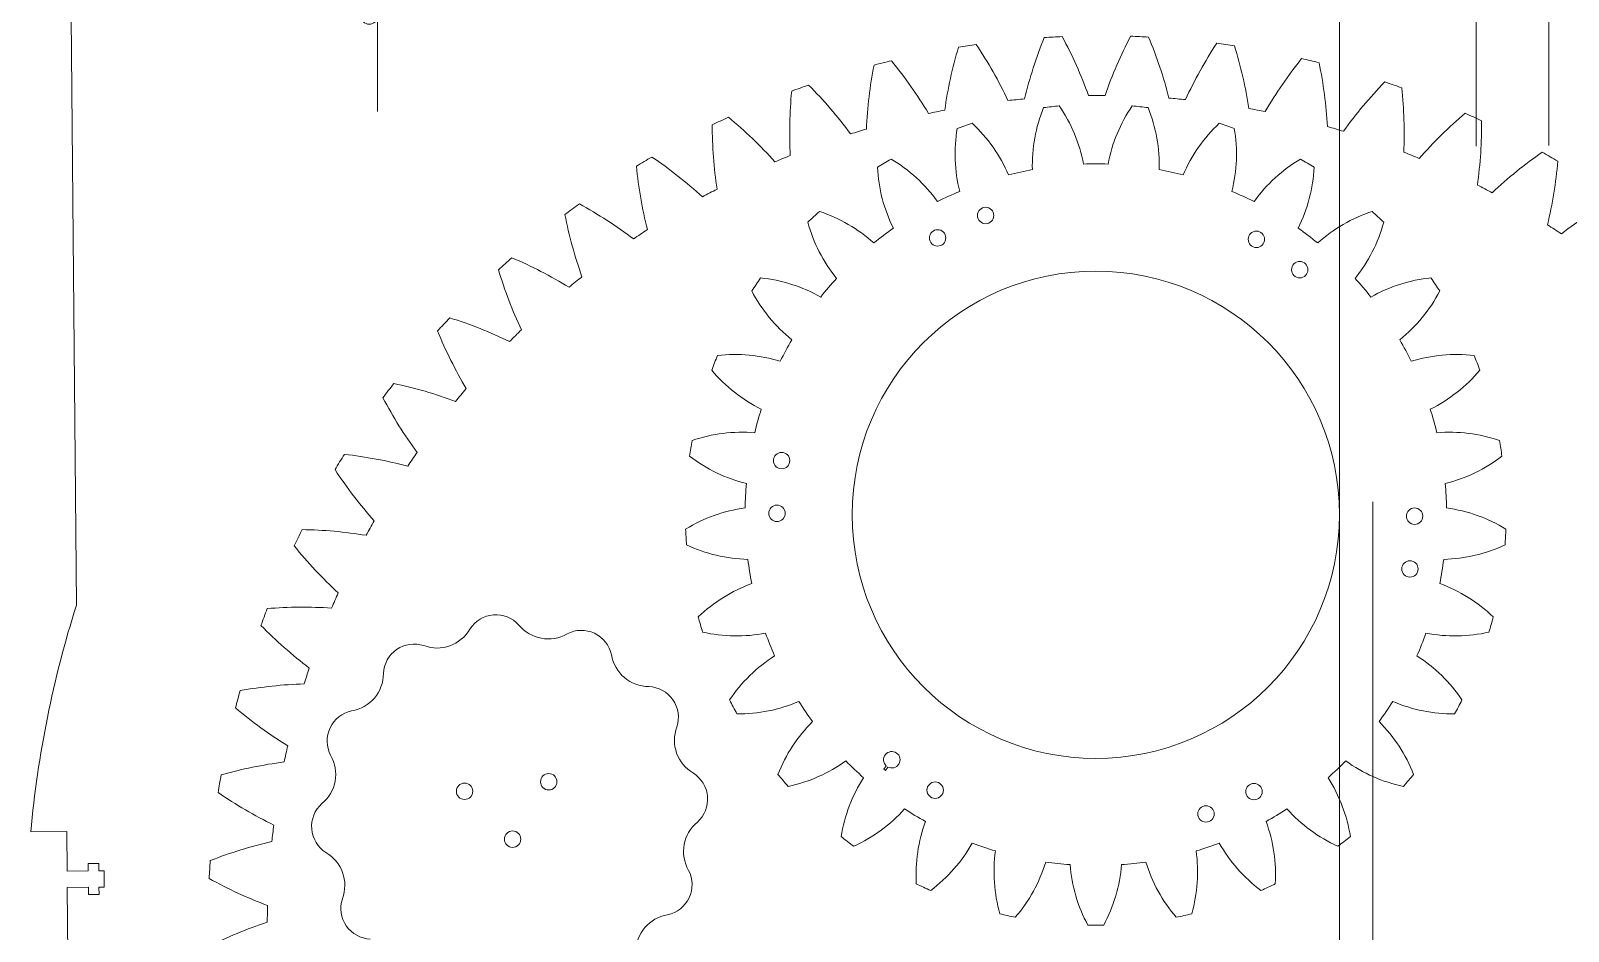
# Model space of a CAD drawing. Header units: millimetres. Extents: x -270 to 270, y -1120 to 1355.
# Drawn here: x -268.3 to 22.1, y 483.5 to 653.6 of the extents above; entities that cross this region are included whole.
import ezdxf

# ---------------------------------------------------------------- set-up
doc = ezdxf.new("R2010")
doc.units = ezdxf.units.MM
doc.header["$MEASUREMENT"] = 0
doc.layers.add('Layer 1', color=7, linetype='Continuous')

msp = doc.modelspace()

# ---------------------------------------------------------------- linework, layer by layer
at = {"layer": 'Layer 1', "lineweight": 15}
for points, knots in [([(-21.1555, 562.1872), (-21.1555, 587.5922), (-41.7503, 608.1871), (-67.1554, 608.1872), (-67.1554, 608.1872), (-92.5605, 608.1872), (-113.1554, 587.5924), (-113.1555, 562.1873), (-113.1555, 562.1873), (-113.1555, 536.7822), (-92.5607, 516.1873), (-67.1556, 516.1872), (-67.1556, 516.1872), (-41.7506, 516.1871), (-21.1556, 536.7818), (-21.1555, 562.1869), (-21.1525, 1324.3399), (-21.1555, -962.1128), (-21.1555, 562.1872)], [0, 0, 0, 0, 0.2, 0.2, 0.2, 0.2, 0.4, 0.4, 0.4, 0.4, 0.6, 0.6, 0.6, 0.6, 1, 1, 1, 1.0003, 1.0003, 1.0003, 1.0003]), ([(-14.8503, 404.3228), (-14.8503, 429.7279), (-35.4452, 450.3228), (-60.8503, 450.3228), (-60.8503, 450.3228), (-86.2554, 450.3228), (-106.8503, 429.728), (-106.8503, 404.3229), (-106.8503, 404.3229), (-106.8504, 378.9179), (-86.2556, 358.3229), (-60.8505, 358.3228), (-60.8505, 358.3228), (-35.4454, 358.3227), (-14.8505, 378.9175), (-14.8503, 404.3226), (-14.8443, 1166.4756), (-14.8503, -1119.9832), (-14.8503, 404.3228)], [0, 0, 0, 0, 0.2, 0.2, 0.2, 0.2, 0.4, 0.4, 0.4, 0.4, 0.6, 0.6, 0.6, 0.6, 1, 1, 1, 1.0002, 1.0002, 1.0002, 1.0002]), ([(-202.8198, 656.3649), (-202.8198, 657.2209), (-203.5138, 657.9149), (-204.3698, 657.9149), (-204.3698, 657.9149), (-205.2259, 657.9149), (-205.9198, 657.2209), (-205.9198, 656.3649), (-205.9198, 656.3649), (-205.9198, 655.5088), (-205.2259, 654.8149), (-204.3698, 654.8149), (-204.3698, 654.8149), (-203.5138, 654.8149), (-202.8198, 655.5088), (-202.8198, 656.3648), (-202.8198, 682.0448), (-202.8198, 605.0049), (-202.8198, 656.3649)], [0, 0, 0, 0, 0.2, 0.2, 0.2, 0.2, 0.4, 0.4, 0.4, 0.4, 0.6, 0.6, 0.6, 0.6, 1, 1, 1, 1.0001, 1.0001, 1.0001, 1.0001]), ([(-86.4148, 618.6847), (-86.4148, 619.5408), (-87.1088, 620.2347), (-87.9648, 620.2347), (-87.9648, 620.2347), (-88.8209, 620.2347), (-89.5148, 619.5408), (-89.5148, 618.6847), (-89.5148, 618.6847), (-89.5148, 617.8287), (-88.8209, 617.1347), (-87.9648, 617.1347), (-87.9648, 617.1347), (-87.1088, 617.1347), (-86.4148, 617.8287), (-86.4148, 618.6847)], [0, 0, 0, 0, 0.2, 0.2, 0.2, 0.2, 0.4, 0.4, 0.4, 0.4, 0.6, 0.6, 0.6, 0.6, 1, 1, 1, 1]), ([(-95.4791, 614.4611), (-95.4791, 615.3172), (-96.1731, 616.0111), (-97.0291, 616.0111), (-97.0291, 616.0111), (-97.8852, 616.0111), (-98.5791, 615.3172), (-98.5791, 614.4611), (-98.5791, 614.4611), (-98.5791, 613.6051), (-97.8852, 612.9111), (-97.0291, 612.9111), (-97.0291, 612.9111), (-96.1731, 612.9111), (-95.4791, 613.6051), (-95.4791, 614.4611)], [0, 0, 0, 0, 0.2, 0.2, 0.2, 0.2, 0.4, 0.4, 0.4, 0.4, 0.6, 0.6, 0.6, 0.6, 1, 1, 1, 1]), ([(-35.2717, 614.1955), (-35.2717, 615.0516), (-35.9656, 615.7455), (-36.8217, 615.7455), (-36.8217, 615.7455), (-37.6777, 615.7455), (-38.3717, 615.0516), (-38.3717, 614.1955), (-38.3717, 614.1955), (-38.3717, 613.3395), (-37.6777, 612.6455), (-36.8217, 612.6455), (-36.8217, 612.6455), (-35.9657, 612.6455), (-35.2717, 613.3395), (-35.2717, 614.1955)], [0, 0, 0, 0, 0.2, 0.2, 0.2, 0.2, 0.4, 0.4, 0.4, 0.4, 0.6, 0.6, 0.6, 0.6, 1, 1, 1, 1]), ([(-27.0818, 608.4574), (-27.0818, 609.3134), (-27.7758, 610.0074), (-28.6318, 610.0074), (-28.6318, 610.0074), (-29.4879, 610.0074), (-30.1818, 609.3134), (-30.1818, 608.4574), (-30.1818, 608.4574), (-30.1818, 607.6014), (-29.4879, 606.9074), (-28.6318, 606.9074), (-28.6318, 606.9074), (-27.7758, 606.9074), (-27.0818, 607.6014), (-27.0818, 608.4574)], [0, 0, 0, 0, 0.2, 0.2, 0.2, 0.2, 0.4, 0.4, 0.4, 0.4, 0.6, 0.6, 0.6, 0.6, 1, 1, 1, 1]), ([(-124.9385, 572.4145), (-124.9385, 573.2705), (-125.6324, 573.9645), (-126.4885, 573.9645), (-126.4885, 573.9645), (-127.3445, 573.9645), (-128.0385, 573.2705), (-128.0385, 572.4145), (-128.0385, 572.4145), (-128.0385, 571.5584), (-127.3445, 570.8645), (-126.4885, 570.8645), (-126.4885, 570.8645), (-125.6324, 570.8645), (-124.9385, 571.5584), (-124.9385, 572.4145)], [0, 0, 0, 0, 0.2, 0.2, 0.2, 0.2, 0.4, 0.4, 0.4, 0.4, 0.6, 0.6, 0.6, 0.6, 1, 1, 1, 1]), ([(-125.8129, 562.4528), (-125.8129, 563.3088), (-126.5069, 564.0028), (-127.3629, 564.0028), (-127.3629, 564.0028), (-128.2189, 564.0028), (-128.9129, 563.3088), (-128.9129, 562.4528), (-128.9129, 562.4528), (-128.9129, 561.5967), (-128.2189, 560.9028), (-127.3629, 560.9028), (-127.3629, 560.9028), (-126.5069, 560.9028), (-125.8129, 561.5967), (-125.8129, 562.4528)], [0, 0, 0, 0, 0.2, 0.2, 0.2, 0.2, 0.4, 0.4, 0.4, 0.4, 0.6, 0.6, 0.6, 0.6, 1, 1, 1, 1]), ([(-5.398, 561.9215), (-5.398, 562.7776), (-6.092, 563.4715), (-6.948, 563.4715), (-6.948, 563.4715), (-7.804, 563.4715), (-8.498, 562.7776), (-8.498, 561.9215), (-8.498, 561.9215), (-8.498, 561.0655), (-7.8041, 560.3715), (-6.948, 560.3715), (-6.948, 560.3715), (-6.092, 560.3715), (-5.398, 561.0655), (-5.398, 561.9215)], [0, 0, 0, 0, 0.2, 0.2, 0.2, 0.2, 0.4, 0.4, 0.4, 0.4, 0.6, 0.6, 0.6, 0.6, 1, 1, 1, 1]), ([(-6.2724, 551.9598), (-6.2724, 552.8159), (-6.9664, 553.5098), (-7.8224, 553.5098), (-7.8224, 553.5098), (-8.6785, 553.5098), (-9.3724, 552.8159), (-9.3724, 551.9598), (-9.3724, 551.9598), (-9.3724, 551.1038), (-8.6785, 550.4098), (-7.8224, 550.4098), (-7.8224, 550.4098), (-6.9664, 550.4098), (-6.2724, 551.1038), (-6.2724, 551.9598)], [0, 0, 0, 0, 0.2, 0.2, 0.2, 0.2, 0.4, 0.4, 0.4, 0.4, 0.6, 0.6, 0.6, 0.6, 1, 1, 1, 1]), ([(-176.1103, 541.3554), (-177.3236, 542.712), (-179.1025, 543.4218), (-180.9165, 543.2733), (-180.9165, 543.2733), (-182.7305, 543.1248), (-184.3701, 542.1351), (-185.3467, 540.5992)], [0, 0, 0, 0, 0.33333333, 0.33333333, 0.33333333, 0.33333333, 1, 1, 1, 1]), ([(-158.6157, 535.732), (-158.9882, 537.5136), (-160.1738, 539.0177), (-161.819, 539.7961), (-161.819, 539.7961), (-163.4643, 540.5745), (-165.3791, 540.5372), (-166.9928, 539.6953)], [0, 0, 0, 0, 0.33333333, 0.33333333, 0.33333333, 0.33333333, 1, 1, 1, 1]), ([(-194.0727, 537.4781), (-195.8018, 538.0462), (-197.6972, 537.7716), (-199.194, 536.7359), (-199.194, 536.7359), (-200.6907, 535.7003), (-201.6158, 534.0233), (-201.6936, 532.2049)], [0, 0, 0, 0, 0.33333333, 0.33333333, 0.33333333, 0.33333333, 1, 1, 1, 1]), ([(-146.2766, 522.1148), (-145.7084, 523.8439), (-145.9831, 525.7393), (-147.0187, 527.236), (-147.0187, 527.236), (-148.0544, 528.7327), (-149.7313, 529.6578), (-151.5497, 529.7356)], [0, 0, 0, 0, 0.33333333, 0.33333333, 0.33333333, 0.33333333, 1, 1, 1, 1]), ([(-207.69, 525.139), (-209.4715, 524.7665), (-210.9757, 523.5809), (-211.754, 521.9357), (-211.754, 521.9357), (-212.5324, 520.2904), (-212.4951, 518.3756), (-211.6533, 516.7619)], [0, 0, 0, 0, 0.33333333, 0.33333333, 0.33333333, 0.33333333, 1, 1, 1, 1]), ([(-106.3973, 514.5433), (-105.6731, 514.1647), (-104.7794, 514.4133), (-104.3548, 515.1114), (-104.3548, 515.1114), (-103.9302, 515.8096), (-104.1204, 516.7175), (-104.7897, 517.1863), (-104.7897, 517.1863), (-105.4589, 517.6552), (-106.3772, 517.524), (-106.8883, 516.8865), (-106.8883, 516.8865), (-107.3995, 516.249), (-107.328, 515.3242), (-106.7249, 514.7729)], [0, 0, 0, 0, 0.2, 0.2, 0.2, 0.2, 0.4, 0.4, 0.4, 0.4, 0.6, 0.6, 0.6, 0.6, 1, 1, 1, 1]), ([(-184.8152, 509.9725), (-184.8152, 510.8285), (-185.5092, 511.5225), (-186.3652, 511.5225), (-186.3652, 511.5225), (-187.2213, 511.5225), (-187.9152, 510.8285), (-187.9152, 509.9725), (-187.9152, 509.9725), (-187.9152, 509.1165), (-187.2213, 508.4225), (-186.3652, 508.4225), (-186.3652, 508.4225), (-185.5092, 508.4225), (-184.8152, 509.1164), (-184.8152, 509.9725)], [0, 0, 0, 0, 0.2, 0.2, 0.2, 0.2, 0.4, 0.4, 0.4, 0.4, 0.6, 0.6, 0.6, 0.6, 1, 1, 1, 1]), ([(-168.9156, 511.7615), (-168.9156, 512.6176), (-169.6095, 513.3115), (-170.4656, 513.3115), (-170.4656, 513.3115), (-171.3216, 513.3116), (-172.0156, 512.6176), (-172.0156, 511.7616), (-172.0156, 511.7616), (-172.0156, 510.9055), (-171.3216, 510.2116), (-170.4656, 510.2115), (-170.4656, 510.2115), (-169.6095, 510.2115), (-168.9156, 510.9055), (-168.9156, 511.7615)], [0, 0, 0, 0, 0.2, 0.2, 0.2, 0.2, 0.4, 0.4, 0.4, 0.4, 0.6, 0.6, 0.6, 0.6, 1, 1, 1, 1]), ([(-142.3993, 504.1523), (-141.0427, 505.3657), (-140.3329, 507.1445), (-140.4814, 508.9585), (-140.4814, 508.9585), (-140.6299, 510.7725), (-141.6196, 512.4122), (-143.1555, 513.3887)], [0, 0, 0, 0, 0.33333333, 0.33333333, 0.33333333, 0.33333333, 1, 1, 1, 1]), ([(-95.9392, 510.1788), (-95.9392, 511.0348), (-96.6332, 511.7288), (-97.4892, 511.7288), (-97.4892, 511.7288), (-98.3452, 511.7288), (-99.0392, 511.0348), (-99.0392, 510.1788), (-99.0392, 510.1788), (-99.0392, 509.3228), (-98.3453, 508.6288), (-97.4892, 508.6288), (-97.4892, 508.6288), (-96.6332, 508.6288), (-95.9392, 509.3227), (-95.9392, 510.1788)], [0, 0, 0, 0, 0.2, 0.2, 0.2, 0.2, 0.4, 0.4, 0.4, 0.4, 0.6, 0.6, 0.6, 0.6, 1, 1, 1, 1]), ([(-35.7318, 509.9132), (-35.7318, 510.7692), (-36.4257, 511.4632), (-37.2818, 511.4632), (-37.2818, 511.4632), (-38.1378, 511.4632), (-38.8318, 510.7692), (-38.8318, 509.9132), (-38.8318, 509.9132), (-38.8318, 509.0571), (-38.1378, 508.3632), (-37.2818, 508.3632), (-37.2818, 508.3632), (-36.4257, 508.3632), (-35.7318, 509.0571), (-35.7318, 509.9132)], [0, 0, 0, 0, 0.2, 0.2, 0.2, 0.2, 0.4, 0.4, 0.4, 0.4, 0.6, 0.6, 0.6, 0.6, 1, 1, 1, 1]), ([(-213.3134, 507.6444), (-214.6699, 506.4311), (-215.3798, 504.6522), (-215.2312, 502.8382), (-215.2312, 502.8382), (-215.0827, 501.0242), (-214.093, 499.3846), (-212.5571, 498.408)], [0, 0, 0, 0, 0.33333333, 0.33333333, 0.33333333, 0.33333333, 1, 1, 1, 1]), ([(-44.7961, 505.6896), (-44.7961, 506.5456), (-45.49, 507.2396), (-46.3461, 507.2396), (-46.3461, 507.2396), (-47.2021, 507.2396), (-47.8961, 506.5456), (-47.8961, 505.6896), (-47.8961, 505.6896), (-47.8961, 504.8336), (-47.2021, 504.1396), (-46.3461, 504.1396), (-46.3461, 504.1396), (-45.49, 504.1396), (-44.7961, 504.8335), (-44.7961, 505.6896)], [0, 0, 0, 0, 0.2, 0.2, 0.2, 0.2, 0.4, 0.4, 0.4, 0.4, 0.6, 0.6, 0.6, 0.6, 1, 1, 1, 1]), ([(-175.7472, 500.9297), (-175.7472, 501.7858), (-176.4412, 502.4797), (-177.2972, 502.4797), (-177.2972, 502.4797), (-178.1533, 502.4797), (-178.8472, 501.7858), (-178.8472, 500.9297), (-178.8472, 500.9297), (-178.8472, 500.0737), (-178.1533, 499.3797), (-177.2972, 499.3797), (-177.2972, 499.3797), (-176.4412, 499.3797), (-175.7472, 500.0737), (-175.7472, 500.9297)], [0, 0, 0, 0, 0.2, 0.2, 0.2, 0.2, 0.4, 0.4, 0.4, 0.4, 0.6, 0.6, 0.6, 0.6, 1, 1, 1, 1]), ([(-148.0227, 486.6577), (-146.2411, 487.0303), (-144.737, 488.2158), (-143.9586, 489.8611), (-143.9586, 489.8611), (-143.1802, 491.5063), (-143.2175, 493.4211), (-144.0594, 495.0348)], [0, 0, 0, 0, 0.33333333, 0.33333333, 0.33333333, 0.33333333, 1, 1, 1, 1]), ([(-209.436, 489.682), (-210.0042, 487.9529), (-209.7295, 486.0574), (-208.6939, 484.5607), (-208.6939, 484.5607), (-207.6583, 483.064), (-205.9813, 482.1389), (-204.1629, 482.0611)], [0, 0, 0, 0, 0.33333333, 0.33333333, 0.33333333, 0.33333333, 1, 1, 1, 1])]:
    msp.add_open_spline(points, degree=3, knots=knots, dxfattribs=at)
at = {"layer": 'Layer 1', "color": 1, "lineweight": 9}
for points in [[(4.6727, 673.3688), (4.6727, 675.3371), (3.0771, 676.9328), (1.1087, 676.9328), (1.1087, 676.9328), (-0.8596, 676.9328), (-2.4553, 675.3371), (-2.4553, 673.3688), (-2.4553, 673.3688), (-2.4553, 671.4004), (-0.8596, 669.8048), (1.1087, 669.8048), (1.1087, 669.8048), (3.077, 669.8047), (4.6727, 671.4004), (4.6727, 673.3687), (4.6727, 732.4177), (4.6727, 555.2708), (4.6727, 673.3688)], [(18.4002, 673.4986), (18.4002, 675.4669), (16.8046, 677.0626), (14.8362, 677.0626), (14.8362, 677.0626), (12.8679, 677.0626), (11.2722, 675.4669), (11.2722, 673.4986), (11.2722, 673.4986), (11.2722, 671.5302), (12.8679, 669.9346), (14.8362, 669.9346), (14.8362, 669.9346), (16.8046, 669.9346), (18.4002, 671.5302), (18.4002, 673.4985), (18.4002, 732.5475), (18.4002, 555.4006), (18.4002, 673.4986)]]:
    msp.add_open_spline(points, degree=3, knots=[0, 0, 0, 0, 0.2, 0.2, 0.2, 0.2, 0.4, 0.4, 0.4, 0.4, 0.6, 0.6, 0.6, 0.6, 1, 1, 1, 1.0001, 1.0001, 1.0001, 1.0001], dxfattribs=at)
at = {"layer": 'Layer 1', "lineweight": 15}
for points in [[(-259.6788, 545.0971), (-259.6788, 545.0971), (-260.8472, 677.1634), (-260.8472, 677.1634)], [(-93.0823, 650.463), (-94.2425, 646.5731), (-95.1097, 642.6016), (-95.6763, 638.5821)], [(-89.7327, 650.9705), (-90.8509, 650.8126), (-91.9675, 650.6434), (-93.0823, 650.463)], [(-83.7356, 640.3912), (-85.4676, 644.0625), (-87.4722, 647.5989), (-89.7327, 650.9705)], [(-76.8787, 652.2867), (-78.409, 648.5268), (-79.6554, 644.6576), (-80.6073, 640.7115)], [(-73.4958, 652.4685), (-74.624, 652.4192), (-75.7517, 652.3586), (-76.8787, 652.2867)], [(-68.5478, 641.3598), (-69.9173, 645.1811), (-71.5713, 648.8944), (-73.4958, 652.4685)], [(-60.5748, 652.5379), (-62.4608, 648.9433), (-64.0748, 645.2125), (-65.4032, 641.3767)], [(-57.1901, 652.3924), (-58.3178, 652.4522), (-59.4461, 652.5007), (-60.5748, 652.5379)], [(-53.3373, 640.858), (-54.3317, 644.7936), (-55.6195, 648.6492), (-57.1901, 652.3924)], [(-44.3227, 651.2144), (-46.5468, 647.8186), (-48.5134, 644.261), (-50.2058, 640.5713)], [(-40.9679, 650.7429), (-42.0845, 650.9113), (-43.2029, 651.0685), (-44.3227, 651.2144)], [(-38.2463, 638.8905), (-38.8562, 642.9037), (-39.7659, 646.8656), (-40.9679, 650.7429)], [(-105.7492, 647.9125), (-106.847, 647.6473), (-107.942, 647.3712), (-109.0342, 647.0841)], [(-98.7591, 637.9614), (-100.8373, 641.4484), (-103.1739, 644.7747), (-105.7492, 647.9125)], [(-28.2742, 648.3285), (-30.8157, 645.1633), (-33.1165, 641.812), (-35.1571, 638.3029)], [(-24.9806, 647.5355), (-26.0758, 647.8108), (-27.1737, 648.0752), (-28.2742, 648.3285)], [(-23.4157, 635.4757), (-23.6353, 639.5291), (-24.1584, 643.5603), (-24.9806, 647.5355)], [(-109.0342, 647.0841), (-109.8136, 643.1003), (-110.2934, 639.0637), (-110.4695, 635.0082)], [(-124.5855, 642.1813), (-124.9768, 638.1409), (-125.0647, 634.0768), (-124.8486, 630.0233)], [(-121.3958, 643.3229), (-122.4629, 642.953), (-123.5261, 642.5725), (-124.5855, 642.1813)], [(-113.4779, 634.0928), (-115.883, 637.363), (-118.5297, 640.4483), (-121.3958, 643.3229)], [(-12.5792, 643.9072), (-15.4144, 641.0021), (-18.0278, 637.8885), (-20.3975, 634.5927)], [(-9.3775, 642.8), (-10.441, 643.1798), (-11.5083, 643.5489), (-12.5792, 643.9072)], [(-8.9838, 630.6455), (-8.8112, 634.701), (-8.9428, 638.7637), (-9.3775, 642.7996)], [(-80.6073, 640.7115), (-81.6511, 640.6152), (-82.694, 640.5084), (-83.7356, 640.3912)], [(-77.0196, 639.0568), (-78.5268, 635.3408), (-79.2469, 631.3526), (-79.1344, 627.3442)], [(-74.0466, 639.3802), (-75.0396, 639.2915), (-76.0308, 639.1837), (-77.0196, 639.0568)], [(-69.4634, 628.3959), (-70.2152, 632.3349), (-71.7759, 636.075), (-74.0466, 639.3802)], [(-65.4032, 641.3767), (-66.4514, 641.3815), (-67.4997, 641.3759), (-68.5478, 641.3598)], [(-60.2643, 639.3802), (-62.535, 636.075), (-64.0957, 632.3349), (-64.8475, 628.3959)], [(-57.2913, 639.0568), (-58.2801, 639.1837), (-59.2713, 639.2915), (-60.2643, 639.3802)], [(-55.1765, 627.3442), (-55.064, 631.3526), (-55.7841, 635.3407), (-57.2912, 639.0567)], [(-50.2058, 640.5713), (-51.2487, 640.6773), (-52.2926, 640.7728), (-53.3373, 640.858)], [(-35.1571, 638.3029), (-36.1848, 638.5091), (-37.2147, 638.7049), (-38.2463, 638.8905)], [(-136.5265, 637.2446), (-137.5528, 636.7735), (-138.5744, 636.2921), (-139.591, 635.8005)], [(-127.7547, 628.8218), (-130.4641, 631.8446), (-133.3962, 634.6601), (-136.5265, 637.2446)], [(-95.6763, 638.5821), (-96.706, 638.3854), (-97.7336, 638.1785), (-98.7591, 637.9614)], [(-90.4797, 636.094), (-91.4304, 635.794), (-92.3753, 635.4757), (-93.3137, 635.1392)], [(-83.6423, 626.3519), (-85.2234, 630.0371), (-87.5515, 633.3543), (-90.4797, 636.094)], [(-43.8312, 636.094), (-46.7594, 633.3543), (-49.0875, 630.0371), (-50.6686, 626.3519)], [(-40.9972, 635.1392), (-41.9356, 635.4757), (-42.8805, 635.794), (-43.8312, 636.094)], [(2.6158, 637.9918), (-0.4865, 635.3738), (-3.3882, 632.527), (-6.065, 629.4753)], [(5.6957, 636.5807), (4.6738, 637.0614), (3.6471, 637.5318), (2.6158, 637.9918)], [(4.9145, 624.445), (5.4777, 628.4649), (5.7388, 632.5213), (5.6957, 636.5803)], [(-139.591, 635.8005), (-139.5906, 631.7412), (-139.2859, 627.6876), (-138.6795, 623.6738)], [(-110.4695, 635.0082), (-111.4753, 634.7131), (-112.4782, 634.408), (-113.4779, 634.0928)], [(-93.3137, 635.1392), (-93.9868, 631.186), (-93.8327, 627.1363), (-92.8612, 623.2457)], [(-41.4497, 623.2457), (-40.4782, 627.1362), (-40.3241, 631.1859), (-40.9972, 635.139)], [(-20.3975, 634.5927), (-21.4006, 634.8971), (-22.4067, 635.1914), (-23.4157, 635.4757)], [(-6.065, 629.4753), (-7.034, 629.8751), (-8.007, 630.2652), (-8.9838, 630.6455)], [(17.169, 630.6375), (13.8285, 628.3311), (10.6656, 625.7776), (7.7067, 622.9986)], [(20.0983, 628.9357), (19.1276, 629.5127), (18.1511, 630.08), (17.169, 630.6375)], [(-150.9998, 629.7343), (-151.9759, 629.1664), (-152.9462, 628.5886), (-153.9107, 628.0012)], [(-153.9107, 628.0012), (-153.5184, 623.9609), (-152.8239, 619.9557), (-151.833, 616.0191)], [(-141.4561, 622.1975), (-144.4446, 624.9447), (-147.6347, 627.464), (-150.9998, 629.7343)], [(-124.8486, 630.0233), (-125.8213, 629.6325), (-126.79, 629.232), (-127.7547, 628.8218)], [(-105.8222, 629.3521), (-106.6862, 628.8547), (-107.5405, 628.3407), (-108.3847, 627.8103)], [(-108.3847, 627.8103), (-108.1922, 623.8049), (-107.1711, 619.883), (-105.386, 616.2922)], [(-97.0504, 621.3076), (-99.3867, 624.5667), (-102.3735, 627.3059), (-105.8222, 629.3521)], [(-79.1344, 627.3442), (-80.6481, 627.0659), (-82.1517, 626.7349), (-83.6423, 626.3519)], [(-64.8475, 628.3959), (-66.3857, 628.4496), (-67.9252, 628.4496), (-69.4634, 628.3959)], [(-50.6686, 626.3519), (-52.1592, 626.7349), (-53.6628, 627.0659), (-55.1765, 627.3442)], [(-28.4887, 629.3521), (-31.9374, 627.3059), (-34.9242, 624.5667), (-37.2605, 621.3076)], [(-28.9249, 616.2922), (-27.1398, 619.883), (-26.1187, 623.8049), (-25.9262, 627.8103)], [(-25.9262, 627.8103), (-26.7704, 628.3407), (-27.6247, 628.8547), (-28.4887, 629.3521)], [(18.1494, 616.932), (19.098, 620.8789), (19.7495, 624.8914), (20.0983, 628.9357)], [(7.7067, 622.9986), (6.7808, 623.49), (5.85, 623.9721), (4.9145, 624.445)], [(-138.6795, 623.6738), (-139.6099, 623.191), (-140.5355, 622.6988), (-141.4561, 622.1975)], [(-92.8612, 623.2457), (-94.2797, 622.6485), (-95.6769, 622.0021), (-97.0504, 621.3076)], [(-37.2605, 621.3076), (-38.634, 622.0021), (-40.0312, 622.6485), (-41.4497, 623.2457)], [(30.9444, 621.9128), (27.3969, 619.9397), (24.0023, 617.7034), (20.7891, 615.2228)], [(-164.6807, 620.8623), (-165.5974, 620.2028), (-166.5075, 619.5341), (-167.4108, 618.8563)], [(-167.4108, 618.8563), (-166.6304, 614.8727), (-165.5526, 610.9532), (-164.1864, 607.1307)], [(-154.4541, 614.2817), (-157.6938, 616.7276), (-161.1123, 618.9273), (-164.6807, 620.8623)], [(-119.3567, 619.4696), (-120.0935, 618.7981), (-120.8174, 618.1125), (-121.5278, 617.413)], [(-109.0606, 613.4988), (-112.0429, 616.1795), (-115.5488, 618.2126), (-119.3567, 619.4696)], [(-14.9542, 619.4696), (-18.7621, 618.2126), (-22.268, 616.1795), (-25.2503, 613.4988)], [(-12.7831, 617.413), (-13.4935, 618.1125), (-14.2174, 618.7981), (-14.9542, 619.4696)], [(-151.833, 616.0191), (-152.7125, 615.4487), (-153.5862, 614.8696), (-154.4541, 614.2817)], [(-121.5278, 617.413), (-120.4788, 613.5427), (-118.6385, 609.9319), (-116.1232, 606.8088)], [(-105.386, 616.2922), (-106.6429, 615.404), (-107.8686, 614.4724), (-109.0606, 613.4988)], [(-25.2503, 613.4988), (-26.4423, 614.4724), (-27.668, 615.404), (-28.9249, 616.2922)], [(-18.1877, 606.8088), (-15.6724, 609.9319), (-13.8321, 613.5427), (-12.7831, 617.413)], [(20.7891, 615.2228), (19.9149, 615.8013), (19.035, 616.3711), (18.1494, 616.932)], [(-177.4415, 610.7112), (-178.2903, 609.9663), (-179.1316, 609.2129), (-179.9652, 608.4511)], [(-166.6276, 605.1484), (-170.0882, 607.2702), (-173.703, 609.1297), (-177.4415, 610.7112)], [(-179.9652, 608.4511), (-178.804, 604.5615), (-177.3529, 600.7643), (-175.6242, 597.0915)], [(-164.1864, 607.1307), (-165.0067, 606.4781), (-165.8204, 605.8173), (-166.6276, 605.1484)], [(-130.4503, 606.9087), (-131.0256, 606.0945), (-131.5851, 605.2692), (-132.1285, 604.4334)], [(-119.1114, 603.2908), (-122.6002, 605.2678), (-126.4612, 606.4996), (-130.4503, 606.9087)], [(-3.8606, 606.9087), (-7.8497, 606.4996), (-11.7107, 605.2678), (-15.1995, 603.2908)], [(-2.1824, 604.4334), (-2.7258, 605.2692), (-3.2853, 606.0945), (-3.8606, 606.9087)], [(-132.1285, 604.4334), (-130.272, 600.8791), (-127.6986, 597.7483), (-124.5707, 595.239)], [(-116.1232, 606.8088), (-117.1598, 605.6712), (-118.1565, 604.4978), (-119.1114, 603.2908)], [(-15.1995, 603.2908), (-16.1544, 604.4978), (-17.1511, 605.6712), (-18.1877, 606.8088)], [(-9.7402, 595.239), (-6.6124, 597.7483), (-4.0389, 600.8791), (-2.1824, 604.4334)], [(-189.163, 599.376), (-189.9359, 598.5527), (-190.7006, 597.7216), (-191.4568, 596.8829)], [(-177.8626, 594.8829), (-181.5119, 596.6608), (-185.2893, 598.1627), (-189.163, 599.376)], [(-191.4568, 596.8829), (-189.9256, 593.1234), (-188.1148, 589.484), (-186.0397, 585.9952)], [(-175.6242, 597.0915), (-176.3777, 596.3627), (-177.1239, 595.6265), (-177.8626, 594.8829)], [(-126.7328, 591.1608), (-130.565, 592.3416), (-134.6005, 592.7147), (-138.5843, 592.2566)], [(-124.5707, 595.239), (-125.3385, 593.9051), (-126.0596, 592.5449), (-126.7328, 591.1608)], [(-7.5781, 591.1608), (-8.2513, 592.5449), (-8.9724, 593.9051), (-9.7402, 595.239)], [(4.2734, 592.2566), (0.2896, 592.7147), (-3.7459, 592.3416), (-7.5781, 591.1608)], [(-138.5843, 592.2566), (-138.9711, 591.3378), (-139.3401, 590.4115), (-139.6912, 589.4785)], [(-139.6912, 589.4785), (-137.114, 586.4063), (-133.9277, 583.9019), (-130.3335, 582.1237)], [(-3.9774, 582.1237), (-0.3832, 583.9019), (2.8031, 586.4063), (5.3803, 589.4785)], [(5.3803, 589.4785), (5.0292, 590.4115), (4.6602, 591.3378), (4.2734, 592.2566)], [(-199.7358, 586.9624), (-200.4256, 586.0683), (-201.1065, 585.1673), (-201.7782, 584.2595)], [(-188.0545, 583.5809), (-191.8583, 584.9983), (-195.763, 586.1286), (-199.7358, 586.9624)], [(-201.7782, 584.2595), (-199.8913, 580.6654), (-197.7378, 577.2178), (-195.3356, 573.9455)], [(-186.0397, 585.9952), (-186.7193, 585.1972), (-187.3909, 584.3923), (-188.0545, 583.5809)], [(-130.3335, 582.1237), (-130.7967, 580.6559), (-131.2085, 579.1725), (-131.5684, 577.6761)], [(-2.7425, 577.6761), (-3.1024, 579.1725), (-3.5142, 580.6559), (-3.9774, 582.1237)], [(-131.5684, 577.6761), (-135.5648, 578.0054), (-139.5862, 577.5023), (-143.3784, 576.1985)], [(9.0675, 576.1985), (5.2753, 577.5023), (1.2539, 578.0054), (-2.7425, 577.6761)], [(-143.3784, 576.1985), (-143.5586, 575.218), (-143.7199, 574.2341), (-143.8622, 573.2474)], [(9.5513, 573.2474), (9.409, 574.2341), (9.2477, 575.218), (9.0675, 576.1985)], [(-209.0611, 573.5863), (-209.6614, 572.6298), (-210.2521, 571.6673), (-210.8331, 570.6989)], [(-197.108, 571.348), (-201.0309, 572.3916), (-205.0264, 573.1398), (-209.0611, 573.5863)], [(-195.3356, 573.9455), (-195.935, 573.0856), (-196.5259, 572.2197), (-197.108, 571.348)], [(-143.8622, 573.2474), (-140.6848, 570.801), (-137.0346, 569.0402), (-133.1422, 568.0762)], [(-1.1687, 568.0762), (2.7237, 569.0402), (6.3739, 570.801), (9.5513, 573.2474)], [(-210.8331, 570.6989), (-208.6082, 567.3037), (-206.1319, 564.08), (-203.4251, 561.0549)], [(-133.1422, 568.0762), (-133.279, 566.5432), (-133.3623, 565.0059), (-133.3921, 563.4671)], [(-0.9188, 563.4671), (-0.9486, 565.0059), (-1.0319, 566.5432), (-1.1687, 568.0762)], [(-133.3921, 563.4671), (-137.3659, 562.9296), (-141.1851, 561.5737), (-144.6083, 559.4852)], [(10.2974, 559.4852), (6.8742, 561.5737), (3.055, 562.9296), (-0.9188, 563.4671)], [(-203.4251, 561.0549), (-203.9388, 560.1411), (-204.4433, 559.2222), (-204.9386, 558.2984)], [(-217.0519, 559.3727), (-217.5571, 558.3627), (-218.0522, 557.3476), (-218.537, 556.3277)], [(-204.9386, 558.2984), (-208.9439, 558.9586), (-212.993, 559.3177), (-217.0519, 559.3727)], [(-144.6083, 559.4852), (-144.5736, 558.4889), (-144.5196, 557.4934), (-144.4464, 556.4991)], [(10.1355, 556.4991), (10.2087, 557.4934), (10.2627, 558.4889), (10.2974, 559.4852)], [(-218.537, 556.3277), (-215.9948, 553.1631), (-213.2189, 550.1934), (-210.2328, 547.4437)], [(-144.4464, 556.4991), (-140.8175, 554.793), (-136.8741, 553.858), (-132.8654, 553.7533)], [(-1.4455, 553.7533), (2.5632, 553.858), (6.5066, 554.793), (10.1355, 556.4991)], [(-132.8654, 553.7533), (-132.6695, 552.2267), (-132.4204, 550.7075), (-132.1187, 549.1983)], [(-2.1922, 549.1983), (-1.8905, 550.7075), (-1.6414, 552.2267), (-1.4455, 553.7533)], [(-132.1187, 549.1983), (-135.884, 547.819), (-139.3225, 545.6739), (-142.2167, 542.8983)], [(7.9058, 542.8983), (5.0116, 545.6739), (1.5731, 547.819), (-2.1922, 549.1983)], [(-210.2328, 547.4437), (-210.6558, 546.4846), (-211.0693, 545.5213), (-211.4732, 544.554)], [(-259.6788, 545.0971), (-264.0809, 531.1795), (-266.969, 516.8277), (-268.293, 502.2907)], [(-223.6336, 544.4541), (-224.039, 543.4001), (-224.4338, 542.342), (-224.8179, 541.2801)], [(-211.4732, 544.554), (-215.5234, 544.8245), (-219.5883, 544.7911), (-223.6336, 544.4541)], [(-224.8179, 541.2801), (-221.9821, 538.3756), (-218.9326, 535.6877), (-215.695, 533.239)], [(-194.0727, 537.4781), (-190.7921, 536.2494), (-187.1039, 537.5686), (-185.3467, 540.5992)], [(-176.1103, 541.3554), (-173.8835, 538.6511), (-170.0298, 537.9494), (-166.9928, 539.6953)], [(-142.2167, 542.8983), (-141.9686, 541.9328), (-141.7018, 540.9721), (-141.4167, 540.0168)], [(7.1057, 540.0168), (7.3909, 540.9721), (7.6577, 541.9328), (7.9058, 542.8983)], [(-141.4167, 540.0168), (-137.5057, 539.1307), (-133.4536, 539.0653), (-129.5161, 539.8248)], [(-129.5161, 539.8248), (-128.9966, 538.376), (-128.4268, 536.9458), (-127.8076, 535.5368)], [(-6.5033, 535.5368), (-5.8841, 536.9458), (-5.3143, 538.376), (-4.7948, 539.8248)], [(-4.7948, 539.8248), (-0.8573, 539.0653), (3.1948, 539.1307), (7.1057, 540.0168)], [(-158.6157, 535.732), (-158.0394, 532.2766), (-155.0529, 529.7421), (-151.5498, 529.7356)], [(-127.8076, 535.5368), (-131.1885, 533.3803), (-134.0854, 530.5462), (-136.3153, 527.2133)], [(2.0044, 527.2133), (-0.2255, 530.5462), (-3.1224, 533.3803), (-6.5033, 535.5368)], [(-215.695, 533.239), (-216.0235, 532.2436), (-216.3421, 531.2449), (-216.6507, 530.2431)], [(-207.69, 525.139), (-204.2346, 525.7153), (-201.7001, 528.7018), (-201.6936, 532.2049)], [(-228.7447, 528.97), (-229.0465, 527.8818), (-229.3373, 526.7906), (-229.6171, 525.6965)], [(-216.6507, 530.2431), (-220.7082, 530.1214), (-224.7508, 529.6959), (-228.7447, 528.97)], [(-229.6171, 525.6965), (-226.5142, 523.0793), (-223.2196, 520.6982), (-219.7608, 518.5734)], [(-136.3153, 527.2133), (-135.8654, 526.3237), (-135.3984, 525.4428), (-134.9145, 524.5712)], [(-134.9145, 524.5712), (-130.9045, 524.5465), (-126.933, 525.3537), (-123.2509, 526.9419)], [(-123.2509, 526.9419), (-122.4321, 525.6387), (-121.5681, 524.3644), (-120.6606, 523.1214)], [(-13.6503, 523.1214), (-12.7428, 524.3644), (-11.8788, 525.6387), (-11.06, 526.9419)], [(-11.06, 526.9419), (-7.3779, 525.3537), (-3.4064, 524.5465), (0.6036, 524.5712)], [(0.6036, 524.5712), (1.0875, 525.4428), (1.5545, 526.3237), (2.0044, 527.2133)], [(-120.6606, 523.1214), (-123.4988, 520.2886), (-125.7187, 516.898), (-127.18, 513.1637)], [(-7.1309, 513.1637), (-8.5922, 516.898), (-10.8121, 520.2886), (-13.6503, 523.1214)], [(-146.2766, 522.1148), (-147.5053, 518.8342), (-146.1861, 515.1459), (-143.1555, 513.3888)], [(-219.7608, 518.5734), (-219.9917, 517.5509), (-220.2124, 516.5262), (-220.4228, 515.4993)], [(-220.4228, 515.4993), (-224.4496, 514.9866), (-228.4324, 514.1728), (-232.3375, 513.0649)], [(-213.3134, 507.6444), (-210.609, 509.8712), (-209.9073, 513.7249), (-211.6532, 516.7619)], [(-125.244, 510.8844), (-121.3225, 511.7224), (-117.6174, 513.3645), (-114.3627, 515.707)], [(-114.3627, 515.707), (-113.2829, 514.6103), (-112.1652, 513.5516), (-111.0117, 512.5327)], [(-107.1839, 514.1177), (-107.1839, 514.1177), (-106.7249, 514.7729), (-106.7249, 514.7729)], [(-106.8563, 513.8881), (-106.8563, 513.8881), (-107.1839, 514.1177), (-107.1839, 514.1177)], [(-106.3973, 514.5433), (-106.3973, 514.5433), (-106.8563, 513.8881), (-106.8563, 513.8881)], [(-23.2992, 512.5327), (-22.1457, 513.5516), (-21.028, 514.6103), (-19.9482, 515.707)], [(-19.9482, 515.707), (-16.6935, 513.3645), (-12.9884, 511.7224), (-9.0669, 510.8844)], [(-232.3375, 513.0649), (-232.5329, 511.9526), (-232.717, 510.8384), (-232.89, 509.7225)], [(-127.18, 513.1637), (-126.5494, 512.3916), (-125.9039, 511.6317), (-125.244, 510.8844)], [(-111.0117, 512.5327), (-113.1746, 509.156), (-114.6137, 505.3674), (-115.2381, 501.4063)], [(-19.0728, 501.4063), (-19.6972, 505.3674), (-21.1363, 509.156), (-23.2992, 512.5327)], [(-9.0669, 510.8844), (-8.407, 511.6317), (-7.7615, 512.3916), (-7.1309, 513.1637)], [(-232.89, 509.7225), (-229.5489, 507.4169), (-226.0398, 505.365), (-222.3921, 503.5839)], [(-112.8574, 499.5965), (-109.2077, 501.2579), (-105.9422, 503.6581), (-103.2672, 506.6455)], [(-103.2672, 506.6455), (-101.9769, 505.8066), (-100.6577, 505.0129), (-99.3121, 504.2658)], [(-34.9988, 504.2658), (-33.6532, 505.0129), (-32.334, 505.8066), (-31.0437, 506.6455)], [(-31.0437, 506.6455), (-28.3687, 503.6581), (-25.1032, 501.2579), (-21.4535, 499.5965)], [(-261.5008, 502.3507), (-261.5008, 502.3507), (-268.293, 502.2907), (-268.293, 502.2907)], [(-261.4349, 494.901), (-261.4349, 494.901), (-261.5008, 502.3507), (-261.5008, 502.3507)], [(-222.3921, 503.5839), (-222.5233, 502.5439), (-222.644, 501.5026), (-222.7544, 500.4602)], [(-142.3993, 504.1523), (-145.1036, 501.9256), (-145.8053, 498.0719), (-144.0594, 495.0349)], [(-99.3121, 504.2658), (-100.6986, 500.5031), (-101.2896, 496.4937), (-101.0479, 492.491)], [(-33.263, 492.491), (-33.0213, 496.4937), (-33.6123, 500.503), (-34.9987, 504.2657)], [(-222.7544, 500.4602), (-226.7129, 499.5613), (-230.5985, 498.367), (-234.3785, 496.8873)], [(-115.2381, 501.4063), (-114.4562, 500.7878), (-113.6625, 500.1844), (-112.8574, 499.5965)], [(-98.3337, 491.2353), (-95.1265, 493.6424), (-92.4533, 496.6885), (-90.4831, 500.1811)], [(-90.4831, 500.1811), (-89.0426, 499.6392), (-87.5837, 499.1476), (-86.1089, 498.7073)], [(-48.202, 498.7073), (-46.7272, 499.1476), (-45.2683, 499.6392), (-43.8278, 500.1811)], [(-43.8278, 500.1811), (-41.8576, 496.6885), (-39.1844, 493.6424), (-35.9772, 491.2353)], [(-21.4535, 499.5965), (-20.6484, 500.1844), (-19.8547, 500.7878), (-19.0728, 501.4063)], [(-234.3785, 496.8873), (-234.4656, 495.7613), (-234.5413, 494.6346), (-234.6058, 493.5071)], [(-209.436, 489.682), (-208.2074, 492.9625), (-209.5266, 496.6508), (-212.5571, 498.408)], [(-86.1089, 498.7073), (-86.6541, 494.7345), (-86.3694, 490.6918), (-85.2729, 486.8346)], [(-82.3523, 486.1917), (-79.7375, 489.232), (-77.7816, 492.7815), (-76.6083, 496.616)], [(-76.6083, 496.616), (-75.0849, 496.3964), (-73.5544, 496.23), (-72.0195, 496.117)], [(-62.2914, 496.117), (-60.7565, 496.23), (-59.226, 496.3964), (-57.7026, 496.616)], [(-57.7026, 496.616), (-56.5293, 492.7815), (-54.5734, 489.232), (-51.9586, 486.1917)], [(-49.038, 486.8346), (-47.9415, 490.6917), (-47.6568, 494.7344), (-48.202, 498.7071)], [(-257.435, 494.9364), (-257.435, 494.9364), (-261.4349, 494.901), (-261.4349, 494.901)], [(-255.4473, 496.3341), (-255.4473, 496.3341), (-257.4472, 496.3164), (-257.4472, 496.3164)], [(-257.4472, 496.3164), (-257.4472, 496.3164), (-257.435, 494.9364), (-257.435, 494.9364)], [(-255.4351, 494.9541), (-255.4351, 494.9541), (-255.4473, 496.3341), (-255.4473, 496.3341)], [(-254.4351, 494.963), (-254.4351, 494.963), (-255.4351, 494.9541), (-255.4351, 494.9541)], [(-254.4077, 491.8631), (-254.4077, 491.8631), (-254.4351, 494.963), (-254.4351, 494.963)], [(-72.0195, 496.117), (-71.6979, 492.1198), (-70.5508, 488.2329), (-68.6507, 484.7016)], [(-65.6602, 484.7016), (-63.7601, 488.2329), (-62.613, 492.1198), (-62.2914, 496.117)], [(-261.4074, 491.8012), (-261.4074, 491.8012), (-257.4076, 491.8365), (-257.4076, 491.8365)], [(-261.2367, 472.5019), (-261.2367, 472.5019), (-261.4074, 491.8012), (-261.4074, 491.8012)], [(-257.4076, 491.8365), (-257.4076, 491.8365), (-257.3955, 490.4666), (-257.3955, 490.4666)], [(-255.4077, 491.8542), (-255.4077, 491.8542), (-254.4077, 491.8631), (-254.4077, 491.8631)], [(-255.3955, 490.4843), (-255.3955, 490.4843), (-255.4077, 491.8542), (-255.4077, 491.8542)], [(-234.6058, 493.5071), (-231.0578, 491.5348), (-227.3671, 489.8311), (-223.5645, 488.4104)], [(-101.0479, 492.491), (-100.1513, 492.055), (-99.2464, 491.6364), (-98.3337, 491.2353)], [(-35.9772, 491.2353), (-35.0645, 491.6364), (-34.1596, 492.055), (-33.263, 492.491)], [(-257.3955, 490.4666), (-257.3955, 490.4666), (-255.3955, 490.4843), (-255.3955, 490.4843)], [(-223.5645, 488.4104), (-223.5947, 487.3626), (-223.6144, 486.3145), (-223.6236, 485.2663)], [(-223.6236, 485.2663), (-227.4769, 483.9895), (-231.2291, 482.4258), (-234.8486, 480.5882)], [(-148.0227, 486.6577), (-151.478, 486.0815), (-154.0126, 483.0949), (-154.0191, 479.5918)], [(-85.2729, 486.8346), (-84.3036, 486.6015), (-83.3298, 486.3872), (-82.3523, 486.1917)], [(-51.9586, 486.1917), (-50.9811, 486.3872), (-50.0073, 486.6015), (-49.038, 486.8346)], [(-68.6507, 484.7016), (-67.654, 484.6823), (-66.6569, 484.6823), (-65.6602, 484.7016)]]:
    msp.add_open_spline(points, degree=3, dxfattribs=at)

doc.saveas('drawing.dxf')
